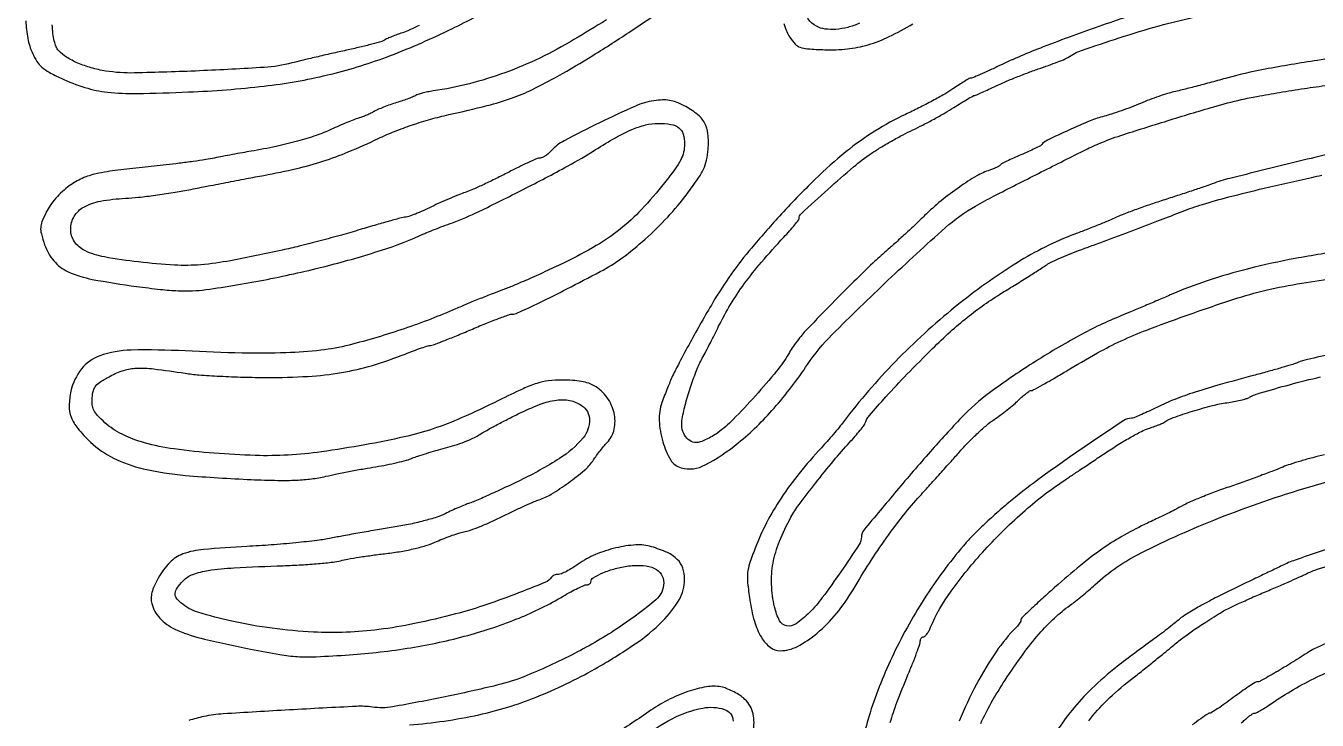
# Model space of a CAD drawing. Extents: x 0 to 2791, y 427 to 2463.
# Drawn here: x 109.1 to 481.4, y 1742 to 1942.1 of the extents above; entities that cross this region are included whole.
import ezdxf

# ---------------------------------------------------------------- set-up
doc = ezdxf.new("R2010")
doc.units = 0

msp = doc.modelspace()

# ---------------------------------------------------------------- linework, layer by layer
for points in [[(109.080426, 1943.503317, 0.040202), (109.63758, 1938.459999, 0.058986), (110.989869, 1934.212479, 0.037105), (112.291258, 1931.831649, 0.069051), (113.726149, 1930.169998, 0.054749), (115.780411, 1928.730484, 0.016039), (119.22224, 1926.983184, 0.034655), (126.11372, 1924.32289, 0.048038), (132.596056, 1922.987803, 0.030757), (141.108702, 1922.599184, 0.006476), (156, 1923.02857, 0.018053), (177.83879, 1924.732816, 0.02976), (196.070456, 1927.927809, 0.031496), (213.04739, 1933.104232, 0.023631), (231, 1940.825561, 0.008858), (245.188972, 1948.053571, 0.029382)], [(219.678485, 1740.59726, 0.033462), (239.649371, 1743.536284, 0.04249), (256.172166, 1748.610196, 0.032505), (273.218025, 1756.799333, 0.021134), (284.736167, 1763.942379, 0.046984), (292.681452, 1770.516874, 0.065406), (297.421617, 1776.687939, 0.13185), (299, 1782.56941, 0.082178), (298.460627, 1785.828991, 0.116329), (296.905445, 1788.311801, 0.089197), (294.053023, 1790.270236, 0.033297), (289.484297, 1791.975197, 0.088587), (284.970948, 1792.491465, 0.042737), (279.196678, 1791.629147, 0.041387), (273.296697, 1789.697562, 0.054053), (268.336522, 1786.941779, -0.015819), (266.630502, 1785.815531, -0.018692), (264.947362, 1784.864147, -0.017828), (263.483408, 1784.17237, -0.101796), (262.645539, 1784, 0.050334), (262.022348, 1783.937105, 0.047765), (261.412709, 1783.750775, 0.051398), (260.904921, 1783.476795, 0.105319), (260.593678, 1783.151574, -0.159584), (258.88512, 1781.710366, -0.004751), (250.060579, 1778.239657, -0.01036), (240.873362, 1774.943241, -0.01729), (233, 1772.600584, -0.012114), (221.097495, 1769.80871, -0.019841), (210.885789, 1768.092642, -0.022202), (201.465379, 1767.314459, -0.022111), (192, 1767.373071, -0.020445), (180.09239, 1768.463148, -0.021294), (168.47606, 1770.514096, -0.020539), (158.705599, 1773.09663, -0.101834), (153.75, 1775.819682, -0.065979), (152.459723, 1777.251037, -0.17851), (152.128533, 1778.556018, -0.131593), (152.695143, 1780.032442, -0.029896), (154.41268, 1782.122404, -0.118698), (157.238293, 1784.001394, -0.050041), (161.68406, 1785.139191, -0.024732), (169.064709, 1785.887912, -0.004119), (183.31446, 1786.506808, 0.006022), (188.490778, 1786.751367, 0.006827), (193.4473, 1787.113389, 0.006272), (197.646246, 1787.530906, 0.037145), (199.81446, 1787.938701, -0.020854), (201.83524, 1788.387324, -0.005062), (205.207998, 1788.954612, -0.005182), (209.092626, 1789.526423, -0.005136), (213, 1790.01944, 0.013629), (217.252071, 1790.629482, 0.015514), (221.283204, 1791.449905, 0.016799), (224.813131, 1792.409381, 0.033999), (227.5, 1793.442149, -0.013008), (229.652769, 1794.375049, -0.010818), (231.986893, 1795.257009, -0.010966), (234.160336, 1795.971733, -0.028873), (235.753254, 1796.358248, 0.041747), (237.497088, 1796.829173, 0.009593), (240.345884, 1797.922303, 0.00985), (243.589578, 1799.313928, 0.009468), (246.81934, 1800.849891, -0.004168), (249.988999, 1802.398677, -0.004738), (253.052115, 1803.828395, -0.004318), (255.674482, 1804.995029, -0.026231), (257.066086, 1805.514863, 0.061716), (260.589075, 1807.123445, 0.018357), (265.520294, 1810.413123, 0.017748), (270.162075, 1814.019444, 0.073822), (272.512835, 1816.659933, -0.013371), (273.384853, 1817.916195, -0.007776), (274.494484, 1819.378659, -0.007769), (275.652757, 1820.810523, -0.012993), (276.676057, 1821.973295, 0.13399), (278.699243, 1825.847388, 0.109893), (278.680387, 1830.532852, 0.102423), (276.631485, 1835.035176, 0.101858), (272.960167, 1838.364459, 0.05906), (271.366798, 1839.067585, 0.030481), (269.245804, 1839.579115, 0.026242), (266.688123, 1839.895927, 0.017694), (263.748055, 1840, 0.028644), (259.722949, 1839.769219, 0.048735), (256.430146, 1839.060706, 0.031286), (252.462729, 1837.51329, 0.00582), (245.402347, 1834.136867, -0.009913), (234.629918, 1829.093193, -0.024419), (226.487613, 1825.942266, -0.024845), (218.160006, 1823.631018, -0.010594), (206.821944, 1821.334344, -0.009591), (194.309862, 1819.321692, -0.021157), (184.67956, 1818.374877, -0.021965), (175.22824, 1818.263637, -0.011164), (163.355937, 1818.911099, -0.014797), (151.804404, 1820.144853, -0.034261), (143.269618, 1821.914867, -0.045809), (136.832146, 1824.37137, -0.069768), (131.886101, 1827.721866, -0.018113), (129.723531, 1829.822769, -0.072589), (128.656303, 1831.321744, -0.095086), (128.210631, 1832.847514, -0.04458), (128.199302, 1834.912165, -0.046148), (128.563778, 1836.963446, -0.107364), (129.283745, 1838.339695, -0.078391), (130.660503, 1839.543409, -0.016852), (133.406242, 1841.14583, -0.04679), (137.311317, 1842.801762, -0.067516), (141.001981, 1843.445638, -0.040546), (145.946696, 1843.232125, -0.007456), (155, 1841.964505, 0.019784), (158.938029, 1841.511768, 0.005849), (164.996875, 1841.128321, 0.00586), (171.824238, 1840.856549, 0.006281), (178.5, 1840.75305, 0.015073), (190.437097, 1841.077851, 0.027541), (200.114887, 1842.170381, 0.030189), (208.992191, 1844.228755, 0.023094), (218.408618, 1847.500285, -0.005483), (220.880156, 1848.457751, -0.007406), (223.136791, 1849.265709, -0.005238), (225.037259, 1849.892399, -0.077165), (225.730315, 1850, 0.09022), (226.478674, 1850.136142, 0.00248), (229.582946, 1851.321875, 0.005041), (233.223866, 1852.775712, 0.003428), (237.338337, 1854.5, -0.004416), (241.475037, 1856.223999, -0.00627), (245.185585, 1857.678125, -0.003723), (248.325719, 1858.83687, -0.086733), (249.259063, 1859, 0.10956), (250.881629, 1859.359855, 0.003207), (257.25913, 1862.384982, 0.005892), (265.097093, 1866.27915, 0.003165), (274.678182, 1871.257756, 0.037165), (280.984898, 1875.210452, 0.024005), (287.678247, 1880.646931, 0.023179), (294.135967, 1886.990723, 0.025692), (299.747537, 1893.699515, 0.010342), (302.831888, 1897.978861, 0.041054), (304.445318, 1900.785222, 0.056302), (305.315536, 1903.348991, 0.033013), (305.796332, 1906.55758, 0.046938), (305.747678, 1910.953365, 0.100828), (304.731703, 1914.170936, 0.101088), (302.540057, 1916.729455, 0.047346), (298.844159, 1919.079504, 0.026538), (296.566593, 1920.093002, 0.050646), (294.634913, 1920.616009, 0.050927), (292.644641, 1920.738449, 0.027138), (290.18626, 1920.505223, 0.066544), (284.81871, 1918.95163, 0.009704), (274.494835, 1914.166296, 0.008596), (264.30175, 1908.980349, 0.087069), (260.56264, 1906.069216, -0.031819), (259.748633, 1905.277345, -0.033267), (258.852196, 1904.607832, -0.035294), (258.004801, 1904.140023, -0.108892), (257.369482, 1904, 0.100827), (256.512285, 1903.825367, 0.005546), (253.988396, 1902.719259, 0.008413), (251.002902, 1901.310234, 0.006038), (247.713783, 1899.640031, -0.005889), (244.255989, 1897.882872, -0.005896), (240.75912, 1896.208345, -0.005779), (237.674089, 1894.818621, -0.023233), (235.743022, 1894.080204, 0.015558), (233.933581, 1893.419938, 0.005551), (231.392419, 1892.369129, 0.005502), (228.628123, 1891.153821, 0.006471), (226.037778, 1889.940173, -0.007471), (223.621819, 1888.814118, -0.009831), (221.383498, 1887.863676, -0.007598), (219.494203, 1887.138063, -0.088102), (218.716743, 1887, 0.065086), (217.837689, 1886.885086, 0.002015), (214.313033, 1885.932317, 0.003918), (210.164708, 1884.757964, 0.002699), (205.482673, 1883.365333, -0.005672), (200.130475, 1881.807949, -0.003727), (193.935535, 1880.130985, -0.003749), (187.879818, 1878.5885, -0.007207), (183, 1877.458788, -0.005621), (168.116374, 1874.413165, -0.027036), (159.54957, 1873.236105, -0.035064), (151.956175, 1873.142056, -0.013943), (141.567725, 1874.033478, -0.016011), (131.718971, 1875.4767, -0.068373), (126.081351, 1877.307831, -0.132536), (123.103498, 1879.888823, -0.14938), (122, 1883.5, -0.135456), (123.012233, 1887.167826, -0.130478), (125.772872, 1889.859548, -0.084844), (130.588102, 1891.584505, -0.031312), (137.779074, 1892.39401, 0.014365), (141.544792, 1892.689182, 0.006646), (146.419953, 1893.278234, 0.006577), (151.530204, 1894.033279, 0.009089), (156.092603, 1894.85417, -0.001045), (160.88657, 1895.79658, -0.000579), (166.741101, 1896.927737, -0.000578), (172.673701, 1898.059746, -0.000932), (177.728165, 1899.008394, 0.011254), (187.166067, 1900.982248, 0.020633), (194.737242, 1903.077115, 0.020893), (202.046731, 1905.769979, 0.01188), (210.657928, 1909.600195, -0.015662), (215.38687, 1911.660908, -0.013162), (220.516058, 1913.552471, -0.013022), (225.802509, 1915.193242, -0.014308), (231.004589, 1916.501015, 0.006654), (242.121915, 1919.11561, 0.023774), (249.11584, 1921.216645, 0.02913), (255.128854, 1923.742018, 0.014148), (262.507544, 1927.622483, 0.010612), (272.561599, 1933.563015, 0.007443), (283.63507, 1940.657325, 0.007253), (293.723867, 1947.547166, 0.023228)], [(436.420833, 1947.957441, 0.0052), (419.501383, 1942.273151, 0.008167), (402.38559, 1936.008944, 0.018975), (389.828304, 1930.623738, -0.003149), (386.853719, 1929.235064, -0.00473), (384.239579, 1928.064473, -0.002031), (381.996272, 1927.096134, -0.101202), (381.526176, 1927, 0.129973), (381.09623, 1926.886317, 0.005655), (379.741511, 1926.095651, 0.009293), (378.148447, 1925.100878, 0.006464), (376.385708, 1923.921365, -0.020485), (374.046658, 1922.449436, -0.006892), (370.521366, 1920.491735, -0.006844), (366.558067, 1918.431144, -0.007785), (362.705532, 1916.56922, 0.031939), (353.906292, 1911.779482, 0.02925), (345.514034, 1905.777725, 0.024462), (336.648028, 1897.871736, 0.012665), (326.329785, 1887.195191, 0.010305), (318.272331, 1878.052666, 0.021523), (312.465073, 1870.550726, 0.020448), (307.144785, 1862.337721, 0.008422), (300.589034, 1850.810025, 0.003399), (297.456577, 1844.98563, 0.012003), (295.560387, 1841.183666, 0.015146), (294.083499, 1837.770202, 0.008257), (292.468665, 1833.5, 0.098885), (291.699848, 1828.339673, 0.059191), (292.737117, 1822.204089, 0.061802), (295.009939, 1816.962823, 0.198135), (297.9873, 1814.713572, 0.188517), (304.928574, 1815.528605, 0.048827), (314.475603, 1821.881129, 0.042395), (324.799372, 1831.880452, 0.031393), (334.469813, 1844.5, -0.048609), (341.553909, 1853.114283, -0.007274), (357.651158, 1868.750644, -0.007045), (374.202008, 1883.931069, -0.052523), (382.853741, 1890.149477, -0.011391), (388.254145, 1893.068029, -0.001199), (401.043667, 1899.569307, -0.000983), (414.047575, 1906.1083, -0.015891), (418.5, 1908.162029, -0.022111), (424.790517, 1910.50244, -0.003012), (438.177482, 1914.730906, -0.0034), (451.637128, 1918.793251, -0.015753), (459.5, 1920.841376, -0.010795), (464.045557, 1921.770974, -0.003875), (470.55625, 1922.904574, -0.003842), (477.714485, 1924.037381, -0.004544), (484.5, 1924.994844, 0.000698)], [(276.46167, 1943.791394, -0.001945), (267.11034, 1938.130826, -0.022856), (257.25428, 1932.813706, -0.024837), (247.219178, 1928.578502, -0.025261), (236.976618, 1925.41926, -0.025503), (226.5, 1923.320869, 0.01197), (224.895265, 1923.04438, 0.013818), (223.38125, 1922.702328, 0.012934), (222.120871, 1922.345767, 0.074865), (221.5, 1922.045075, -0.053062), (220.865048, 1921.702767, -0.007391), (219.471875, 1921.15657, -0.008387), (217.796236, 1920.559907, -0.007027), (216, 1919.982041, 0.010439), (214.130471, 1919.36649, 0.009592), (212.234375, 1918.656827, 0.009637), (210.567983, 1917.958972, 0.030945), (209.5, 1917.406039, -0.022028), (208.554384, 1916.894888, -0.011997), (207.353125, 1916.34757, -0.011934), (206.102815, 1915.848674, -0.018524), (205, 1915.484742, 0.021175), (203.691819, 1915.045335, 0.005793), (201.668574, 1914.241955, 0.005847), (199.393748, 1913.276787, 0.006063), (197.169615, 1912.269968, -0.026089), (192.739349, 1910.474526, -0.016744), (187.437286, 1908.837965, -0.01454), (181.221978, 1907.337885, -0.00959), (174, 1905.959693, 0.002308), (171.530995, 1905.525689, 0.001448), (168.646875, 1904.99635, 0.001453), (165.810392, 1904.458728, 0.002655), (163.5, 1904.001129, -0.011385), (160.968297, 1903.545481, -0.00403), (157.325, 1903.005126, -0.003997), (153.312295, 1902.475669, -0.004691), (149.5, 1902.039903, 0.002981), (135.641622, 1900.503808, 0.024523), (129.379688, 1899.458602, 0.052421), (125.344832, 1898.125198, 0.049761), (121.599155, 1895.963823, 0.030817), (119.602997, 1894.33498, 0.026317), (117.708038, 1892.389119, 0.026991), (116.088701, 1890.326393, 0.040209), (114.926986, 1888.349174, 0.017556), (113.712407, 1885.59791, 0.083929), (113.350569, 1883.92618, 0.07785), (113.543961, 1882.170244, 0.013901), (114.499565, 1879.00131, 0.097419), (117.146277, 1874.323639, 0.109392), (121.276243, 1871.224569, 0.060493), (128.236459, 1869.033389, 0.012364), (141, 1866.981107, 0.006516), (147.868251, 1866.141298, 0.015624), (152.982084, 1865.744734, 0.020396), (157.155411, 1865.722362, 0.025771), (161, 1866.057519, 0.013886), (178.664787, 1869.021782, 0.014022), (196.079738, 1872.953964, 0.014835), (211.650015, 1877.427564, 0.030289), (223.5, 1882.023861, -0.012593), (224.66016, 1882.521749, -0.002276), (226.843178, 1883.382673, -0.002452), (229.409564, 1884.366848, -0.002218), (232.072522, 1885.359625, 0.024457), (239.732916, 1888.610277, 0.005405), (252.510355, 1894.957247, 0.005697), (265.259587, 1901.647131, 0.019335), (273.344611, 1906.420117, -0.014363), (279.04907, 1909.864671, -0.02911), (283.754615, 1912.174423, -0.037094), (287.769006, 1913.522369, -0.061086), (291.315741, 1913.978038, -0.03925), (295.074379, 1913.704286, -0.127567), (297.35228, 1912.727943, -0.158308), (298.587466, 1910.915074, -0.071141), (299, 1908.030328, -0.058674), (298.723077, 1905.678611, -0.061113), (297.90794, 1903.48982, -0.03877), (296.272054, 1900.857658, -0.009578), (293.181721, 1896.815512, -0.02032), (286.562029, 1889.153175, -0.03607), (280.434581, 1883.495819, -0.035849), (273.531271, 1878.755214, -0.019794), (264.5, 1873.932186, -0.004422), (259.465659, 1871.54933, -0.004102), (254.2625, 1869.194286, -0.004093), (249.599005, 1867.174919, -0.013742), (246.5, 1865.962317, 0.006332), (243.668624, 1864.90254, 0.003034), (240.059375, 1863.473971, 0.003007), (236.309459, 1861.937062, 0.004289), (233, 1860.523929, -0.01129), (225.813635, 1857.573635, -0.009924), (218.187412, 1854.814599, -0.009729), (210.29368, 1852.304919, -0.009714), (202.304042, 1850.10282, -0.034207), (194.144508, 1848.608523, -0.019185), (184.085729, 1847.859014, -0.014927), (171.416134, 1847.780981, -0.006958), (155, 1848.398653, 0.018008), (139.415714, 1848.6404, 0.079714), (130.419601, 1847.007152, 0.14226), (125.113644, 1843.208676, 0.112066), (122.066686, 1836.797565, 0.051357), (121.573275, 1832.629749, 0.096057), (122.166815, 1829.298335, 0.081192), (124.056884, 1826.07154, 0.028723), (127.716069, 1822.138377, 0.0776), (134.374021, 1817.493437, 0.056343), (142.901149, 1814.46083, 0.036159), (155.083991, 1812.534248, 0.010486), (174.083116, 1811.32458, 0.005816), (181.692837, 1811.088742, 0.015831), (187.08253, 1811.155088, 0.02126), (191.428314, 1811.531862, 0.023477), (195.583116, 1812.270507, -0.005471), (198.772113, 1812.956707, -0.003047), (202.67129, 1813.726466, -0.003039), (206.626369, 1814.457365, -0.004917), (210, 1815.025458, 0.009261), (213.091406, 1815.573683, 0.009104), (216.178125, 1816.238836, 0.009018), (218.86139, 1816.919664, 0.033941), (220.5, 1817.488957, -0.019744), (222.087324, 1818.091422, -0.005922), (224.548985, 1818.883828, -0.005927), (227.335243, 1819.708391, -0.006393), (230.071013, 1820.44522, 0.015159), (232.801577, 1821.232237, 0.01373), (235.572181, 1822.2073, 0.013899), (238.003811, 1823.217223, 0.042067), (239.571013, 1824.084676, -0.019651), (241.227653, 1825.101093, -0.004387), (244.136485, 1826.698691, -0.004547), (247.530995, 1828.484845, -0.00438), (251, 1830.231843, -0.022006), (257.325372, 1833.00938, -0.058987), (262.081342, 1834.233507, -0.083894), (265.923389, 1834.105467, -0.095118), (269.328665, 1832.70422, -0.250801), (271.599978, 1828.539605, -0.175606), (269.781742, 1823.39689, -0.080438), (262.984223, 1817.401716, -0.028365), (251.579664, 1811.089426, -0.002711), (246.77096, 1808.805685, -0.003462), (242.314026, 1806.756057, -0.002695), (238.558727, 1805.084802, -0.029052), (237, 1804.506542, 0.020919), (235.737189, 1804.061276, 0.006814), (233.911632, 1803.30136, 0.006778), (231.904384, 1802.401044, 0.007588), (229.997047, 1801.478834, -0.040029), (227.549689, 1800.485608, -0.012685), (223.760326, 1799.395366, -0.012414), (219.400148, 1798.374686, -0.012434), (214.997047, 1797.572285, 0.002694), (210.4349, 1796.832402, 0.001999), (205.401631, 1795.967556, 0.00202), (200.657326, 1795.113053, 0.004559), (197.072336, 1794.418537, -0.02014), (193.119198, 1793.779765, -0.005617), (186.885582, 1793.099535, -0.005658), (179.808853, 1792.488408, -0.005916), (172.82436, 1792.047828, 0.008959), (160.282966, 1791.180063, 0.063909), (154.349825, 1789.886622, 0.117481), (150.584887, 1787.440458, 0.062147), (147.25597, 1782.937421, 0.020122), (146.074672, 1780.624601, 0.045606), (145.418602, 1778.774813, 0.058798), (145.204068, 1777.161764, 0.065259), (145.385219, 1775.601299, 0.127703), (147.699393, 1771.36459, 0.096299), (152.019723, 1768.248701, 0.048988), (159.673606, 1765.584911, 0.009734), (173.843131, 1762.452711, 0.006844), (182.288148, 1760.877574, 0.028426), (187.436387, 1760.28878, 0.026295), (192.800321, 1760.264873, 0.005276), (202.343131, 1760.825427, 0.022535), (220.090336, 1762.862594, 0.027025), (236.519708, 1766.42262, 0.029129), (251.276948, 1771.405993, 0.03835), (264, 1777.718652, -0.009198), (266.197671, 1778.973564, -0.012066), (268.251562, 1780.033228, -0.009649), (269.992356, 1780.83767, -0.103246), (270.75, 1780.997429, 0.060855), (271.227997, 1781.056821, 0.079341), (271.632812, 1781.22966, 0.097167), (271.903861, 1781.485021, 0.156629), (272, 1781.784392, -0.26262), (272.697738, 1783.021191, -0.035038), (275.465831, 1784.439384, -0.0359), (279.045852, 1785.672245, -0.033412), (282.852258, 1786.416479, -0.046571), (287.096136, 1786.557476, -0.096252), (290.297325, 1785.734018, -0.136358), (292.268054, 1784.023833, -0.147306), (293, 1781.593309, -0.220706), (290.731922, 1776.705358, -0.026627), (281.024245, 1769.346031, -0.028525), (268.15677, 1761.661121, -0.022742), (253.5, 1754.834729, -0.03845), (244.898677, 1752.0459, -0.008777), (229.951932, 1748.717269, -0.00644), (214.807482, 1745.825227, -0.080859), (209, 1745.741326, 0.04934), (204.444836, 1745.96161, 0.001423), (185.056626, 1744.930683, 0.001772), (166.010819, 1743.795888, 0.037098), (160.367395, 1743.016607, 0.022029), (156.062179, 1741.892358, 0.021203)], [(498.239236, 1934.394847, 0.008714), (481.48947, 1932.151668, 0.009105), (466.363658, 1929.574384, 0.020339), (455, 1926.941785, -0.001636), (450.340531, 1925.677026, -0.001838), (445.85, 1924.491569, -0.001684), (442.020716, 1923.50948, -0.009905), (440, 1923.040864, 0.023292), (438.248967, 1922.585081, 0.008052), (435.765625, 1921.769503, 0.00798), (433.0538, 1920.7815, 0.009183), (430.5, 1919.750477, -0.008971), (427.873712, 1918.688892, -0.006684), (424.940625, 1917.608832, -0.006761), (422.147172, 1916.664675, -0.015223), (420, 1916.042664, 0.034266), (415.961473, 1914.704196, 0.009354), (409.791422, 1912.042687, 0.005527), (403.607726, 1909.154108, 0.112368), (402, 1907.875512, -0.104814), (401.587565, 1907.537334, -0.005331), (400.03125, 1906.752132, -0.008325), (398.143377, 1905.863471, -0.005922), (396, 1904.928179, 0.006543), (393.856659, 1903.989735, 0.009157), (391.96875, 1903.091478, 0.006044), (390.418366, 1902.295142, 0.110847), (390, 1901.937448, -0.101114), (389.656095, 1901.631763, -0.019278), (388.9125, 1901.238443, -0.019851), (387.993768, 1900.841004, -0.017105), (387, 1900.495739, 0.057535), (383.248252, 1898.842222, 0.019737), (378.239357, 1895.634978, 0.019386), (372.96585, 1891.644579, 0.021767), (368.225214, 1887.401581, -0.004447), (365.642727, 1884.923874, -0.002854), (362.604068, 1882.092542, -0.002868), (359.597202, 1879.354442, -0.005372), (357.12906, 1877.18022, 0.011315), (353.255264, 1873.685096, 0.005738), (348.532109, 1869.122019, 0.004229), (342.458129, 1863.015165, 0.001661), (334.186062, 1854.5, 0.020421), (332.909076, 1853.063728, 0.011152), (331.456673, 1851.20625, 0.011097), (330.06266, 1849.249985, 0.017319), (328.959901, 1847.5, -0.040096), (325.558765, 1842.610954, -0.010959), (319.429784, 1835.478535, -0.010859), (313.008081, 1828.633642, -0.041932), (308.599962, 1824.831276, -0.025234), (306.936851, 1823.747639, -0.024892), (305.165593, 1822.831687, -0.025688), (303.53766, 1822.1888, -0.081366), (302.385145, 1822, -0.144022), (300.500306, 1822.554417, -0.116196), (299.028902, 1824.080102, -0.09987), (298.244125, 1826.321031, -0.08162), (298.308002, 1828.86484, -0.019045), (299.345043, 1833.373687, -0.014333), (300.813753, 1838.245269, -0.014584), (302.479835, 1842.800348, -0.028744), (304.11142, 1846.290611, 0.00344), (305.156919, 1848.26079, 0.001789), (306.435478, 1850.732242, 0.001779), (307.730124, 1853.279166, 0.002713), (308.834019, 1855.5, -0.021958), (312.256005, 1861.767171, -0.022063), (316.209457, 1867.699838, -0.019175), (321.154688, 1873.938315, -0.010636), (327.632009, 1881.177831, 0.006508), (329.305804, 1883.017793, 0.009702), (330.716903, 1884.673783, 0.005243), (331.856705, 1886.09535, 0.167888), (332, 1886.510077, -0.209588), (332.634004, 1887.956136, -0.002568), (340.327039, 1894.970265, -0.007903), (347.738816, 1901.44899, -0.026868), (352.849871, 1905.324756, -0.012771), (355.472297, 1907.003933, -0.007371), (358.707351, 1908.896172, -0.007362), (362.012623, 1910.700956, -0.012234), (364.856004, 1912.111837, 0.009763), (367.683042, 1913.497239, 0.006132), (370.935122, 1915.221212, 0.006154), (374.095183, 1916.997206, 0.011192), (376.625421, 1918.537081, -0.003799), (378.73518, 1919.864196, -0.005765), (380.591256, 1920.982768, -0.002407), (382.189568, 1921.910731, -0.131045), (382.52432, 1922, 0.102562), (382.86449, 1922.070519, 0.002275), (384.407942, 1922.747539, 0.005062), (386.209773, 1923.569629, 0.003389), (388.254903, 1924.544815, -0.011948), (390.794079, 1925.702659, -0.00545), (394.162378, 1927.099162, -0.005393), (397.745032, 1928.494293, -0.007392), (401, 1929.666895, 0.004022), (403.945641, 1930.705691, 0.005437), (406.590625, 1931.695105, 0.003752), (408.788734, 1932.563731, 0.058148), (409.5, 1932.952301, -0.070383), (413.493427, 1935.00921, -0.00615), (424.332365, 1938.634817, -0.008873), (435.873458, 1942.113464, -0.015809), (445.5, 1944.503882, 0.01684)], [(349.434276, 1942.850307, -0.042631), (346.057508, 1941.648689, -0.046653), (342.626478, 1941.08292, -0.051186), (339.498522, 1941.183344, -0.089492), (337.039442, 1941.978891, -0.245131), (333.548118, 1947.097316, -0.047183)], [(222.44239, 1942.168911, -0.006247), (219.223068, 1940.699144, -0.026061), (217.231338, 1939.94107, 0.009571), (215.729476, 1939.42545, 0.010668), (214.30233, 1938.869959, 0.01006), (213.10846, 1938.347308, 0.053869), (212.5, 1937.98225, -0.093098), (211.736205, 1937.60157, -0.00408), (208.85625, 1936.809014, -0.006798), (205.403802, 1935.939241, -0.004789), (201.5, 1935.051424, 0.001972), (197.250967, 1934.110237, 0.001654), (192.752597, 1933.079539, 0.001668), (188.648709, 1932.110482, 0.004595), (185.764158, 1931.391085, -0.047611), (177.836987, 1930.124409, -0.005036), (159.119473, 1929.127197, -0.005189), (140.415573, 1928.51394, -0.044825), (132.097287, 1929.073704, -0.029808), (127.921366, 1929.991661, -0.033378), (124.043954, 1931.37508, -0.036459), (120.792365, 1933.077519, -0.07012), (118.538023, 1934.957985, -0.085807), (117.827135, 1936.080935, -0.037408), (117.272939, 1937.76231, -0.031632), (116.886769, 1939.880022, -0.020474), (116.697108, 1942.364622, -0.01666)], [(327.581175, 1942.750602, 0.021584), (328.45032, 1940.455323, 0.046788), (329.351476, 1938.800463, 0.040134), (330.913736, 1936.838169, 0.119898), (332.339565, 1935.904964, 0.068627), (334.461906, 1935.466264, 0.007366), (339.489563, 1935.204268, 0.036963), (345.942284, 1935.440283, 0.044006), (351.912826, 1936.64067, 0.04013), (358.006607, 1938.980262, 0.023809), (364.860275, 1942.674784, -0.030139)], [(493.314288, 1907.192723, 0.001788), (475.071019, 1902.786586, 0.00109), (456.219654, 1898.118582, 0.027598), (451.152178, 1896.550465, -0.006775), (449.12406, 1895.829088, -0.001506), (445.635327, 1894.652902, -0.001564), (441.596335, 1893.318755, -0.001508), (437.5, 1891.993522, 0.0047), (433.378125, 1890.630895, 0.004632), (429.2625, 1889.184581, 0.004557), (425.680643, 1887.851392, 0.017674), (423.5, 1886.927431, -0.009493), (421.427695, 1886.009104, -0.003066), (418.325, 1884.7264, -0.003056), (414.856191, 1883.341823, -0.003426), (411.5, 1882.052383, 0.0499), (394.873503, 1873.821527, 0.03053), (377.051826, 1861.086826, 0.029121), (359.80304, 1845.346687, 0.030831), (344.848271, 1827.991155, -0.009434), (343.566936, 1826.368687, -0.004636), (341.878779, 1824.350527, -0.004598), (340.086072, 1822.286069, -0.006673), (338.463067, 1820.5, 0.017727), (332.043199, 1813.113489, 0.024168), (326.833907, 1805.994589, 0.026083), (322.656265, 1798.884729, 0.027856), (319.341872, 1791.529897, 0.012417), (317.772052, 1787.13207, 0.053914), (317.194828, 1784.427883, 0.05131), (317.194698, 1781.601155, 0.010563), (317.810025, 1776.648468, 0.033688), (319.136111, 1770.48982, 0.065234), (321.139113, 1765.877732, 0.091778), (323.672086, 1763.007394, 0.167724), (326.590729, 1762, 0.122338), (331.521818, 1763.224848, 0.052525), (337.189189, 1767.034963, 0.046546), (342.791858, 1772.687907, 0.039974), (347.576631, 1779.563096, -0.010881), (352.29609, 1787.263194, -0.012031), (357.196332, 1794.492698, -0.012745), (362.121998, 1801.036679, -0.017293), (366.916057, 1806.667542, 0.001126), (369.815238, 1809.85781, 0.000773), (373.089687, 1813.48863, 0.000779), (376.231399, 1816.994087, 0.001585), (378.687132, 1819.760354, -0.014053), (380.988852, 1822.226451, -0.011006), (383.617449, 1824.774025, -0.011161), (386.170094, 1827.037441, -0.026612), (388.187132, 1828.570432, 0.010957), (390.045061, 1829.892858, 0.007871), (392.063504, 1831.447252, 0.007954), (393.938642, 1832.988219, 0.016955), (395.326923, 1834.25, -0.013034), (396.467672, 1835.303253, -0.017529), (397.557059, 1836.192188, -0.014706), (398.495329, 1836.861963, -0.148719), (398.949154, 1837, 0.124563), (399.50239, 1837.139997, 0.002217), (402.21254, 1838.621023, 0.005403), (405.359434, 1840.403532, 0.00356), (408.941738, 1842.518376, -0.007428), (418.088269, 1847.823118, -0.018876), (424.920906, 1851.319336, -0.01761), (432.265718, 1854.424631, -0.005747), (443.306112, 1858.495849, -0.006212), (457.390783, 1863.310245, -0.021917), (466.600509, 1865.890033, -0.017504), (476.962093, 1867.928844, -0.002924), (497, 1871.027649, -0.004688)], [(490, 1877.432211, 0.012016), (475.053587, 1875.026497, 0.016073), (461.637432, 1872.086049, 0.017705), (449.644772, 1868.594494, 0.023282), (439, 1864.523591, -0.0015), (435.326491, 1862.932099, -0.001161), (431.314786, 1861.219387, -0.001173), (427.562116, 1859.637931, -0.002821), (424.773739, 1858.488994, 0.028735), (412.89724, 1852.859139, 0.016961), (399.382441, 1844.867215, 0.016783), (386.961024, 1836.341655, 0.044075), (378.865642, 1829.195944, 0.008937), (369.875664, 1819.383027, 0.006327), (360.124496, 1808.064147, 0.001786), (350.697191, 1796.755198, 0.174575), (350, 1794.819229, -0.14684), (349.328936, 1792.583473, -0.004812), (344.055011, 1784.754475, -0.00952), (338.720548, 1777.305583, -0.036236), (334.982114, 1772.982114, -0.042187), (331.183721, 1769.775791, -0.196738), (328.448956, 1769.140551, -0.239023), (326.401249, 1770.632059, -0.0611), (324.951539, 1774.603712, -0.047348), (324.087723, 1781.044852, -0.054964), (324.526981, 1787.20988, -0.050505), (326.360424, 1793.541245, -0.031707), (329.689226, 1800.5, -0.032804), (332.02827, 1804.108079, -0.006282), (336.775431, 1810.309924, -0.007144), (342.013151, 1816.784788, -0.012318), (346.578812, 1822, 0.007762), (348.192695, 1823.809948, 0.009967), (349.617255, 1825.526384, 0.008056), (350.752065, 1826.998592, 0.080727), (351.109255, 1827.685564, -0.098505), (352.305392, 1829.800333, -0.006244), (357.050719, 1835.171514, -0.008591), (363.131311, 1841.655783, -0.005285), (370.5, 1849.089054, -0.01137), (375.597258, 1853.899442, -0.014687), (380.5, 1858.065476, -0.015501), (385.403296, 1861.746528, -0.015748), (390.5, 1865.096493, 0.001386), (394.518188, 1867.575332, 0.001616), (398.321921, 1869.953521, 0.001431), (401.527303, 1871.984876, 0.009763), (403.085263, 1873.021804, -0.035837), (404.525974, 1873.875888, -0.009491), (406.942309, 1875.026763, -0.009579), (409.748365, 1876.234241, -0.009718), (412.585263, 1877.327287, 0.00175), (419.970766, 1880.038536, 0.001233), (428.256488, 1883.136473, 0.001246), (436.211336, 1886.15573, 0.002471), (442.5, 1888.596222, -0.020156), (448.311909, 1890.618312, -0.009475), (455.967584, 1892.783027, -0.0071), (466.081295, 1895.283941, -0.002918), (479.861031, 1898.399823, 0.003886), (482.740034, 1899.056687, 0.005458)], [(491.293463, 1842.835492, -0.000006), (493.234375, 1843.208076, -0.000006), (495.402372, 1843.624194, -0.000007), (497.5, 1844.026746, 0.000462)], [(486.158087, 1847.571386, 0.003466), (478.586403, 1845.929392, 0.043205), (475.788169, 1845.042773, -0.024081), (474.368422, 1844.532481, -0.003016), (471.23465, 1843.594383, -0.003544), (467.496542, 1842.528605, -0.002932), (463.5, 1841.44491, 0.00395), (452.761519, 1838.509591, 0.011217), (445.34096, 1836.237212, 0.01566), (439.672203, 1834.162111, 0.021416), (434.720091, 1831.920565, -0.007166), (432.425174, 1830.801945, -0.009601), (430.311296, 1829.857916, -0.007131), (428.527001, 1829.131659, -0.093342), (427.827894, 1829, 0.148199), (425.63416, 1828.33518, 0.002141), (414.203342, 1820.635247, 0.006585), (403.057683, 1812.841232, 0.012763), (394.397426, 1806.272118, 0.010121), (390.539965, 1803.057771, 0.007884), (386.475201, 1799.414906, 0.007982), (382.794087, 1795.899008, 0.019133), (380.210486, 1793.148535, 0.034826), (368.78472, 1778.000743, 0.032184), (359.235797, 1761.020096, 0.03376), (352.476826, 1744.118847, 0.058337), (349.526437, 1729.289464, 0.008779)], [(358.317633, 1741.305569, -0.021674), (360.225643, 1747.038443, -0.007863), (363.408864, 1755, 0.004686), (364.77186, 1758.347136, 0.006522), (365.924633, 1761.370312, 0.004176), (366.835716, 1763.922358, 0.080148), (366.981702, 1764.75, -0.070316), (367.056366, 1765.227722, -0.085026), (367.259639, 1765.632812, -0.098565), (367.556685, 1765.90381, -0.13661), (367.902175, 1766, 0.196795), (368.323966, 1766.172701, 0.037828), (368.878678, 1766.807812, 0.035135), (369.451193, 1767.696963, 0.02604), (369.959556, 1768.75, -0.058168), (375.836771, 1779.161629, -0.027899), (385.569959, 1791.05396, -0.027244), (397.221528, 1802.45779, -0.035292), (409.125217, 1811.5, 0.00274), (410.128379, 1812.163786, 0.000197), (412.894727, 1814.017718, 0.000277), (416.191796, 1816.231859, 0.000209), (419.809897, 1818.666698, -0.00895), (423.591316, 1821.11651, -0.009515), (427.38248, 1823.378431, -0.009172), (430.713785, 1825.200781, -0.042672), (432.732579, 1826.047021, 0.008259), (434.248265, 1826.563063, 0.009294), (435.68707, 1827.11, 0.008661), (436.89212, 1827.618311, 0.048729), (437.5, 1827.961432, -0.069066), (439.921538, 1829.201684, -0.009003), (445.442501, 1831.015486, -0.011194), (451.185138, 1832.648351, -0.029151), (455.396974, 1833.486168, 0.011682), (457.389311, 1833.810621, 0.012371), (459.326351, 1834.222551, 0.012052), (460.974036, 1834.658017, 0.053842), (461.896974, 1835.037466, -0.054169), (465.052978, 1836.33259, -0.004684), (473.444697, 1838.671457, -0.006796), (482.403431, 1840.948059, -0.011378)], [(483.5, 1818.442558, 0.008499), (480.143807, 1817.630313, 0.007509), (476.675, 1816.672299, 0.007563), (473.57518, 1815.714753, 0.022645), (471.5, 1814.93362, -0.010136), (469.298243, 1814.041364, -0.002402), (465.590625, 1812.64604, -0.002471), (461.313281, 1811.083724, -0.002435), (457, 1809.55608, 0.004442), (452.76007, 1808.035237, 0.004966), (448.703125, 1806.493283, 0.004589), (445.273771, 1805.114307, 0.026154), (443.5, 1804.271007, -0.002674), (440.911303, 1802.887746, -0.005583), (438.877886, 1801.843989, -0.004255), (436.505137, 1800.684455, -0.00099), (432.5, 1798.778981, 0.016616), (425.782585, 1795.321733, 0.023099), (420.031862, 1791.758379, 0.020278), (414.106511, 1787.333114, 0.009357), (406.75, 1781.127547, 0.003855), (402.629315, 1777.460897, 0.006087), (399.157812, 1774.245972, 0.001955), (396.214526, 1771.430951, 0.203689), (396, 1770.926198, -0.108291), (395.91472, 1770.537061, -0.030298), (395.618686, 1769.984794, -0.029054), (395.198732, 1769.384863, -0.026924), (394.701908, 1768.821429, 0.043879), (388.799864, 1761.652671, 0.027881), (383.187391, 1752.401993, 0.025775), (378.15929, 1741.667392, 0.022626)], [(384.389608, 1741.002062, -0.022938), (387.433465, 1746.967621, -0.015402), (391.42479, 1753.5, -0.011966), (396.599776, 1761.012471, -0.021892), (401.223774, 1766.838032, -0.026309), (405.63846, 1771.415508, -0.034272), (410.155241, 1775.085847, 0.012596), (411.707552, 1776.239322, 0.006113), (413.635302, 1777.786989, 0.006059), (415.604389, 1779.448258, 0.008687), (417.305363, 1780.971416, -0.070981), (430.665126, 1790.228524, -0.022161), (452.983697, 1800.193014, -0.021621), (479.242936, 1809.256768, -0.022092), (506, 1815.945118, -0.020176)], [(486.551957, 1792.077963, 0.001842), (475.100842, 1788.116742, 0.028877), (471.280007, 1786.526204, -0.001182), (469.579268, 1785.705001, -0.000146), (465.869363, 1783.925812, -0.000173), (461.461665, 1781.815437, -0.000143), (456.764632, 1779.570175, 0.007835), (452.032395, 1777.217977, 0.008574), (447.517542, 1774.785928, 0.008116), (443.72994, 1772.579474, 0.041749), (441.764632, 1771.155048, -0.008517), (440.194609, 1769.849771, -0.004081), (438.137111, 1768.22511, -0.004045), (435.961314, 1766.563722, -0.005761), (434, 1765.126105, 0.010992), (423.693303, 1757.404388, 0.025217), (416.373728, 1751.04406, 0.031142), (410.739422, 1744.907035, 0.029357), (405.790107, 1738, 0.019267)], [(415.524197, 1741.783925, -0.036543), (420.825199, 1747.717957, -0.026883), (427.486197, 1753.5, 0.002122), (430.743471, 1756.056124, 0.001817), (434.152679, 1758.775142, 0.00183), (437.232703, 1761.268586, 0.005233), (439.349595, 1763.032398, -0.013042), (442.305045, 1765.417706, -0.011602), (445.49661, 1767.743559, -0.009768), (449.274983, 1770.257129, -0.005159), (454.055079, 1773.235189, -0.02445), (455.601061, 1774.075675, -0.003792), (458.752054, 1775.564837, -0.004218), (462.499573, 1777.263021, -0.003659), (466.456799, 1778.981613, 0.001149), (470.344704, 1780.646955, 0.001516), (473.880485, 1782.183828, 0.001091), (476.837668, 1783.48758, 0.014781), (477.901721, 1783.997619, -0.040481), (481.248114, 1785.395215, -0.003537), (490.027679, 1788.184642, -0.005004)], [(484.522412, 1764.274083, 0.011234), (481.210191, 1762.875544, 0.039578), (479.184009, 1761.765715, -0.006753), (474.335589, 1758.680431, -0.00718), (469.503081, 1755.791211, -0.003172), (465.094421, 1753.277804, -0.128654), (464.032638, 1753, 0.141533), (463.492597, 1752.844007, 0.0052), (461.684811, 1751.678125, 0.009114), (459.566125, 1750.224216, 0.006236), (457.211845, 1748.5, -0.005617), (454.863515, 1746.775669, -0.008316), (452.763385, 1745.321875, -0.004383), (450.96693, 1744.144634, -0.143813), (450.474477, 1744, 0.150327), (449.973914, 1743.846024, 0.003289), (447.854985, 1742.385736, 0.007205), (445.391497, 1740.610601, 0.004768)], [(459.447725, 1741.179785, 0.032612), (460.564451, 1742.086862, -0.016809), (461.410237, 1742.819389, -0.021009), (462.244361, 1743.438016, -0.019766), (462.972576, 1743.891124, -0.129992), (463.384276, 1744, 0.124375), (463.858071, 1744.119708, 0.007544), (465.145685, 1744.840022, 0.010893), (466.663527, 1745.764195, 0.007818), (468.319825, 1746.859648, -0.018805), (474.587842, 1750.81009, -0.016882), (481.361193, 1754.431651, -0.016911), (488.350046, 1757.581437, -0.01907)], [(318.817329, 1739.374453, 0.126087), (318.597781, 1744.387067, 0.145174), (315.970563, 1748.371316, 0.03592), (314.560132, 1749.394717, 0.024259), (312.822204, 1750.360875, 0.024487), (311.041205, 1751.134763, 0.043903), (309.506845, 1751.564694, 0.089231), (305.310645, 1751.595978, 0.040205), (299.957964, 1750.22407, 0.036681), (294.169865, 1747.745463, 0.033011), (288.588472, 1744.369955, -0.011531), (277.629324, 1737.081897, -0.022978)], [(286.5, 1736.555782, -0.049019), (295.432649, 1742.388929, -0.072685), (304.246216, 1745.461249, -0.12532), (310.491676, 1745.092105, -0.326518), (313, 1741.660597, -0.121434)]]:
    msp.add_lwpolyline(points, format="xyb")

doc.saveas('drawing.dxf')
